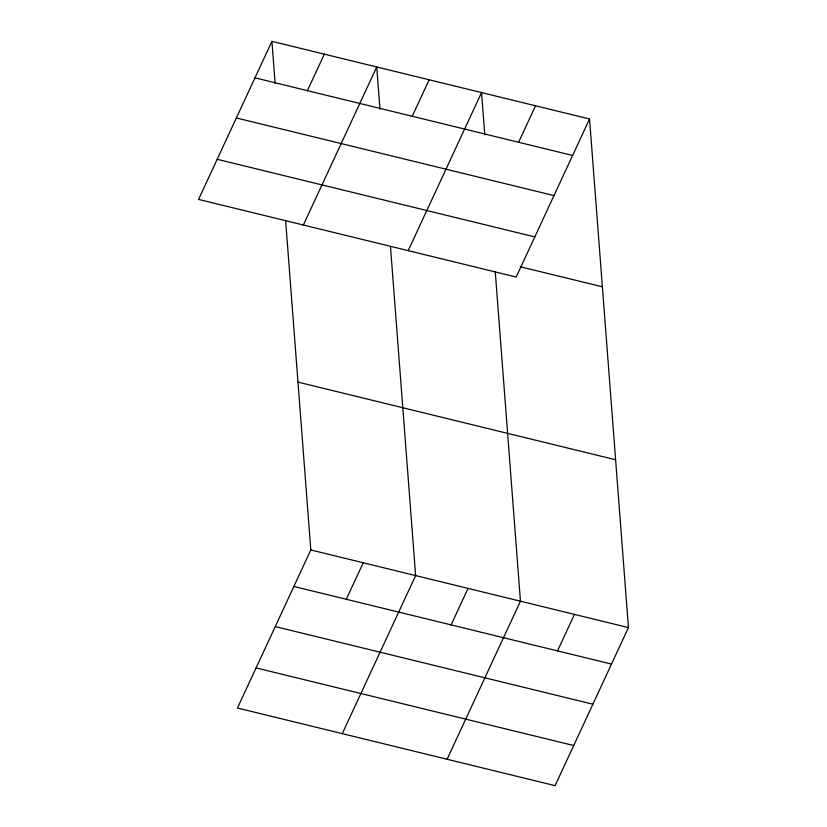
<?xml version="1.0" encoding="UTF-8"?>
<svg xmlns="http://www.w3.org/2000/svg" width="827" height="827" viewBox="0 0 827 827"><rect width="100%" height="100%" fill="white"/><g stroke="black" fill="none" stroke-linecap="round" stroke-linejoin="round"><path stroke-width="1.24" d="M271.918 41.35L198.552 199.41L516.182 277.035L589.548 118.974L271.918 41.35L275.153 83.62M307.386 90.65L324.329 54.158M303.364 225.027L376.74 66.966L379.965 109.236M412.208 116.266L429.141 79.774M408.187 250.643L481.552 92.583L484.787 134.853M285.635 220.726L310.818 549.965L237.452 708.026L555.082 785.65L628.448 627.59L589.548 118.974M518.612 142.275L535.545 105.773M346.286 599.275L363.229 562.773M342.275 733.642L415.64 575.582L390.458 246.343M451.108 624.892L468.051 588.39M447.087 759.258L520.452 601.198L495.27 271.959M557.512 650.89L574.455 614.399M254.974 77.841L572.604 155.466M236.357 117.961L553.987 195.585M217.17 159.291L534.8 236.915M520.162 266.728L602.387 286.814M297.989 382.126L615.608 459.75M310.818 549.965L628.448 627.59M293.885 586.467L611.504 664.091M275.257 626.577L592.887 704.201M256.081 667.906L573.7 745.53"/></g></svg>
